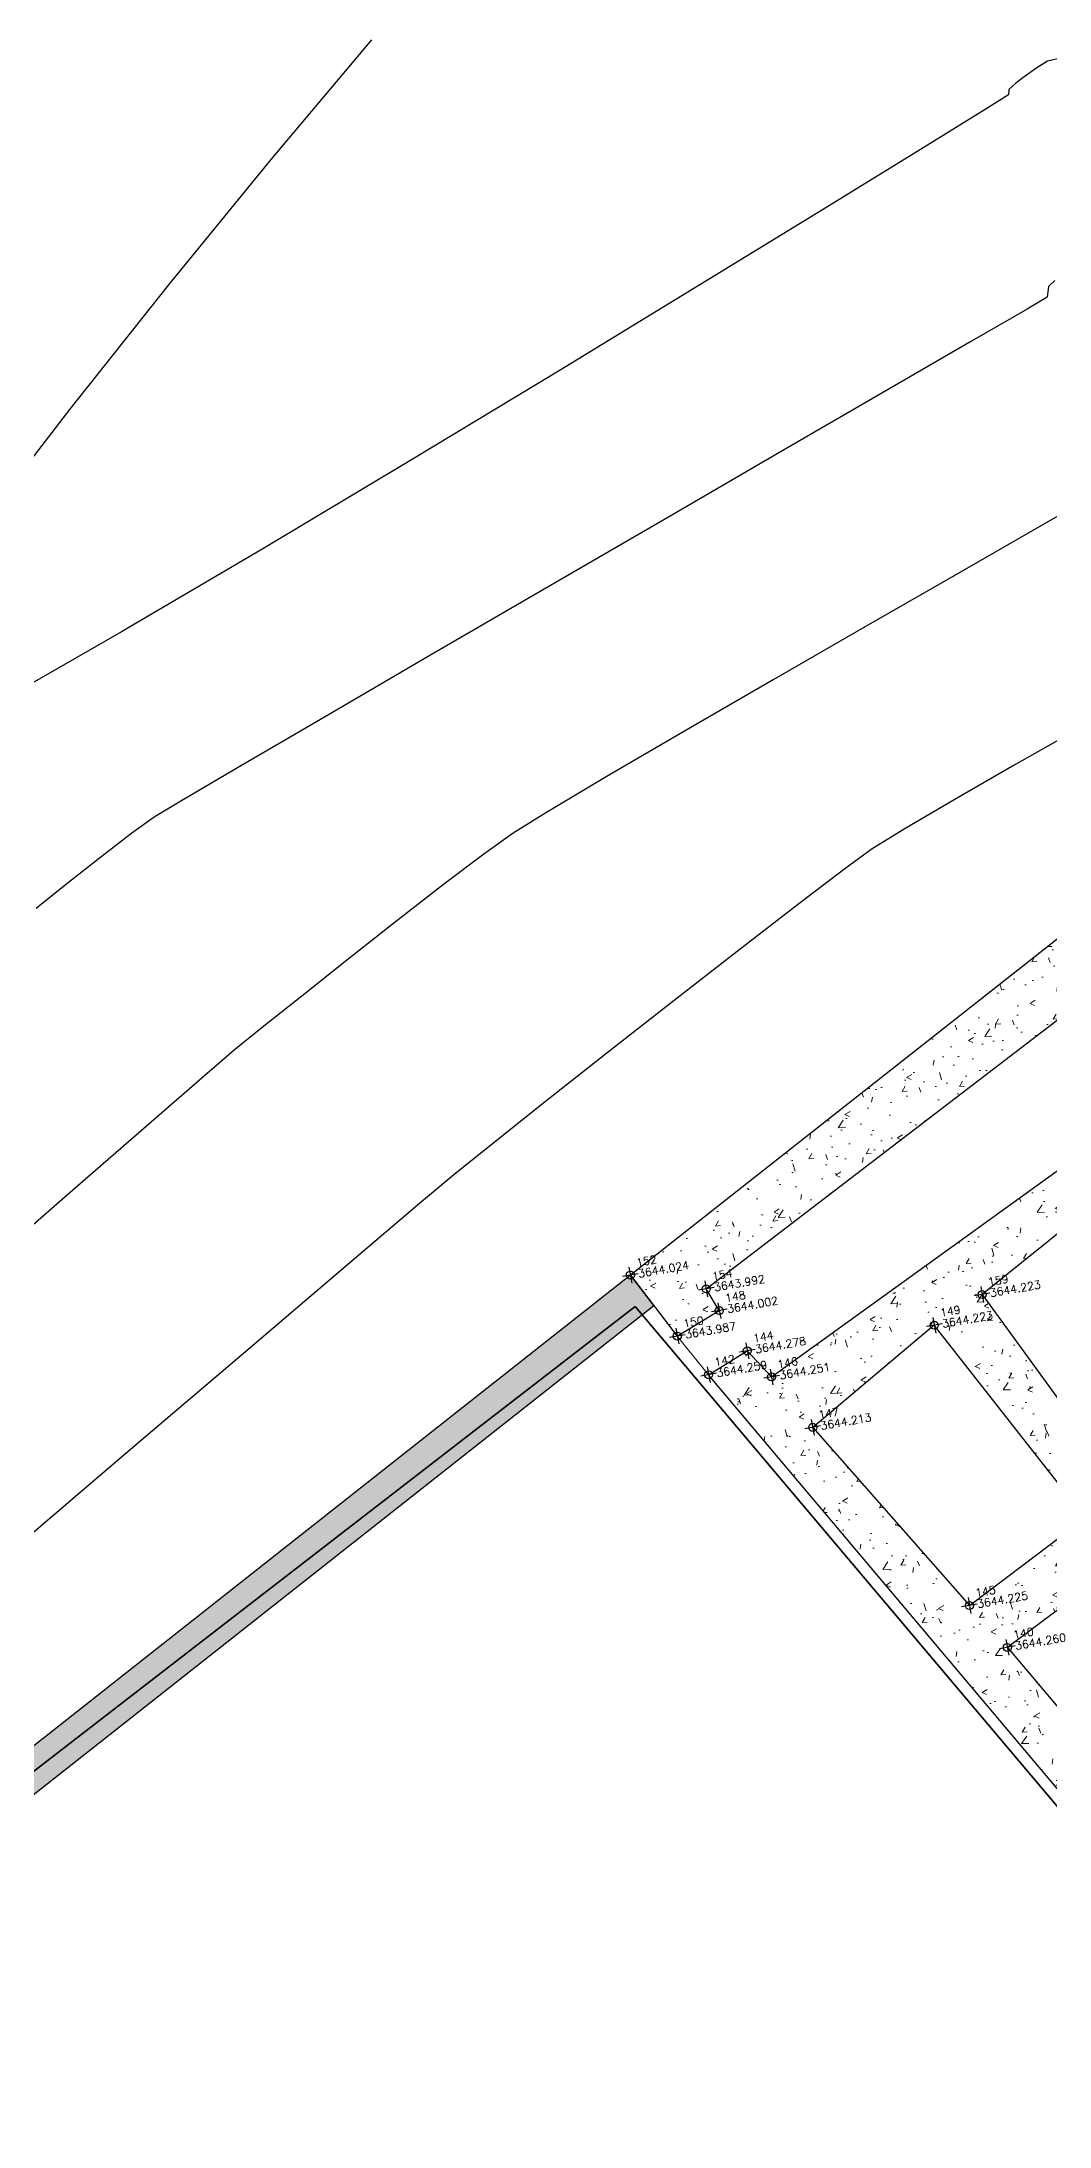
# Model space of a CAD drawing. Header units: millimetres. Extents: x 736950 to 738835, y 8500595 to 8502131.
# Drawn here: x 737764.61 to 737777.21, y 8501270.61 to 8501296.66 of the extents above; entities that cross this region are included whole.
import ezdxf

# ---------------------------------------------------------------- set-up
doc = ezdxf.new("R2010")
doc.units = ezdxf.units.MM
for name, color, linetype, lineweight in [('CONT-MJR', 80, 'Continuous', 30), ('MURO PIEDRA', 252, 'Continuous', 30), ('PERIMETRO', 7, 'Continuous', 35), ('pista', 251, 'Continuous', 5)]:
    doc.layers.add(name, color=color, linetype=linetype, lineweight=lineweight)
doc.styles.add('5mm', font='arial.ttf', dxfattribs={"height": 3})
pattern_1 = [(59.94991650582833, (1479841.21072825, -18.49207214638591), (0.7173147616177996, 0.06212513786334364), [0.07500000000000001, -0.8250000000000001]), (4.949916505828331, (1479841.21072825, -18.49207214638591), (-0.2666336227691331, 0.7169040729334506), [0.06, -0.66]), (110.4013165058283, (1479841.270504478, -18.48689504899085), (0.4506817424667108, 0.7790288530571421), [0.06374018999999999, -0.7011421119999998]), (56.13411650582835, (1479841.176170796, -18.29508031532168), (1.07978843215245, 0.02137619624183779), [0.1124999999999999, -1.237499999999998]), (106.5855165058283, (1479841.266153166, -18.29329902119935), (0.752289432321798, 1.120964142855684), [0.09561028799999993, -1.051712999999999]), (1.134116505828333, (1479841.176170796, -18.29508031532168), (0.7522885572049924, 1.12096473051034), [0.09000000000000001, -0.9900000000000001]), (30.94991650582834, (1479841.283306076, -18.32704954408109), (0.6574964912282043, -0.293425227292985), [0.07500000000000001, -0.8250000000000001]), (335.9499165058284, (1479841.283306076, -18.32704954408109), (0.1143589702920628, 0.7562849757157031), [0.06, -0.66]), (81.40131650582836, (1479841.338097435, -18.35150168277323), (0.7718558160208798, 0.4628591428967336), [0.06374019000000002, -0.701142112]), (47.44991650582834, (1479841.21072825, -18.49207214638591), (-0.04554285905854174, 0.3299879209740469), [0, -0.652, 0, -0.67, 0, -0.6625000000000001]), (17.44991650582834, (1479841.21072825, -18.49207214638591), (0.1909634295804004, 0.4339344980096552), [0, -0.3819999999999997, 0, -0.6369999999999993, 0, -0.2524999999999997]), (337.4499165058283, (1479840.991082356, -18.53060370869935), (0.5296904964497462, 0.07002209344786473), [0, -0.25, 0, -0.7799999999999999, 0, -1.035]), (327.4499165058284, (1479840.892586439, -18.5478824339807), (0.557117696670718, 0.1993664657265957), [0, -0.325, 0, -0.518, 0, -0.735])]

msp = doc.modelspace()

# ---------------------------------------------------------------- hatches: boundary and pattern name
at = {"layer": 'pista'}
h = msp.add_hatch(dxfattribs=at)
h.set_pattern_fill('HONEY', color=256, scale=3, angle=9.94991650582834, style=0)
h.set_pattern_definition([(9.94991650582834, (1479841.21072825, -18.49207214638591), (0.4979252195647159, 0.4170677100899267), [0.375, -0.75]), (129.9499165058283, (1479841.21072825, -18.49207214638591), (-0.6101538418184378, 0.222682034283025), [0.3749999999999999, -0.7499999999999998]), (69.94991650582834, (1479841.21072825, -18.49207214638591), (-0.112228622253722, 0.6397497443729518), [-0.75, 0.375])])
h.paths.add_polyline_path([(737744.7999806425, 8501250.923935566), (737743.4751223363, 8501250.754223157), (737756.465848178, 8501242.026572531), (737763.5739612179, 8501242.006896213), (737770.002546867, 8501243.455222024), (737769.8468594846, 8501244.342704736), (737763.4750639071, 8501242.907173423), (737756.7405500773, 8501242.925815564)])
h.paths.add_polyline_path([(737794.2809870465, 8501256.017245878), (737809.7820272583, 8501263.709828075), (737823.391616501, 8501273.483615467), (737837.0791595323, 8501280.557800073), (737851.5530432165, 8501285.77819753), (737870.8510758049, 8501293.050216693, -0.9976846880626209), (737871.0089264096, 8501292.63424804), (737865.2748787645, 8501289.581801567, 0.7845063948290762), (737866.1540430214, 8501286.121818589), (737883.2588851704, 8501291.348365877), (737897.4188924351, 8501296.516943583), (737903.2981396064, 8501301.44146652, -0.5512150924587264), (737904.1219025984, 8501301.177325813), (737906.855912117, 8501297.98174819, 0.5618964424650519), (737910.2738656431, 8501298.536066804), (737914.22079628, 8501308.558674501), (737925.6412323939, 8501300.72656757, 0.340189525830376), (737928.7023693406, 8501300.894137181), (737936.9171069289, 8501306.117412793, -0.358727273887905), (737938.1716059428, 8501305.962964654), (737943.1732157968, 8501301.051021611, 0.3417074120720416), (737946.0555081918, 8501300.709858142), (737955.8779356404, 8501307.072689936), (737971.8320576148, 8501314.464803053), (737988.5677626224, 8501323.411181662), (738023.1375471824, 8501336.282937778), (738044.4246208373, 8501357.728329657), (738061.4456776979, 8501362.208386911), (738078.9085143938, 8501363.070318012), (738112.0997810266, 8501372.051506756), (738118.6561313582, 8501373.365123207), (738128.3493353954, 8501376.976906104), (738155.2251721952, 8501366.826195797), (738176.6167526407, 8501363.543890122), (738193.8053773039, 8501353.328603027), (738204.7313956148, 8501340.877429372), (738207.705198212, 8501335.751671141), (738214.35685511, 8501331.742925933), (738229.9282901662, 8501313.374534177), (738233.5603594936, 8501308.186787868), (738234.53883727, 8501308.358438132), (738230.6417003467, 8501313.924784988), (738214.9478837823, 8501332.43754055), (738208.3676942562, 8501336.403214611), (738205.4657963786, 8501341.405035153), (738194.387784551, 8501354.029418997), (738176.9261677533, 8501364.406946706), (738155.4549153853, 8501367.70147717), (738128.3514754312, 8501377.93815071), (738118.4090486554, 8501374.233504975), (738111.8936108743, 8501372.928085677), (738078.7671659255, 8501363.964436961), (738061.3074614278, 8501363.102660457), (738043.958527311, 8501358.536303693), (738022.6381405202, 8501337.057350922), (737988.196920163, 8501324.233464561), (737971.4304040315, 8501315.270615296), (737955.4419368334, 8501307.862588815), (737945.5806043665, 8501301.47455489, -0.3391433520832071), (737943.8038299843, 8501301.693147572), (737938.8116631231, 8501306.59581691, 0.3560082385246841), (737936.4342009705, 8501306.876887502), (737928.158540546, 8501301.61487459, -0.3502196171718997), (737926.1502499409, 8501301.468794718), (737914.5128481541, 8501309.44969617, 0.4302069892023044), (737913.4330382891, 8501309.014522241), (737909.4507249827, 8501298.90206584, -0.5704007069138802), (737907.5397775185, 8501298.566836312), (737904.9064502402, 8501301.644734057, 0.4931454261128044), (737902.7202336333, 8501302.131411942), (737896.9620044216, 8501297.308254998), (737882.9728831241, 8501292.20205278), (737866.0373022418, 8501287.027224885, -0.7384715771871906), (737865.6977918843, 8501288.787355538), (737871.5108758068, 8501291.881875956, 0.9119586051647783), (737870.5337161538, 8501293.892406015), (737851.2416702455, 8501286.62264278), (737836.7183275839, 8501281.384406622), (737822.9200107896, 8501274.252970394), (737809.3164408724, 8501264.483505804), (737793.8201376351, 8501256.79327439), (737778.9884914039, 8501246.402265295), (737769.846859484, 8501244.34270474), (737770.0025468671, 8501243.455222024), (737779.3594973255, 8501245.563292695)])
h.paths.add_polyline_path([(738260.5182952256, 8501271.251537092), (738234.538837269, 8501308.358438132), (738233.56035949, 8501308.186787868), (738259.6897886079, 8501270.86568047), (738269.3749442189, 8501234.589470252), (738274.5057655985, 8501215.583008338), (738279.7983711922, 8501189.602392923), (738280.7089290785, 8501189.641305126), (738275.382018582, 8501215.790318219), (738270.2441657205, 8501234.822827347)])
h = msp.add_hatch(dxfattribs=at)
h.set_pattern_fill('AR-CONC', color=256, scale=0.1, angle=9.94991650582834, style=0)
h.set_pattern_definition(pattern_1)
h.paths.add_polyline_path([(737777.6493554055, 8501284.697877575), (737778.2429651527, 8501284.02837592), (737778.6245263468, 8501284.2435411), (737777.9461947693, 8501285.054532018), (737778.8220041448, 8501285.843730938), (737779.728404595, 8501284.294036709), (737780.0769869342, 8501283.805925703), (737780.4282514206, 8501283.620835824), (737780.8231733027, 8501284.101299878), (737779.5204123224, 8501286.208899418), (737781.3213133046, 8501287.772591412), (737780.9448072524, 8501288.315704841), (737779.0422673434, 8501286.891549673), (737778.6190419062, 8501286.491403177), (737778.5397778634, 8501286.41658199), (737771.970257782, 8501281.24669311), (737772.5577492837, 8501280.484743811), (737773.0826143647, 8501280.803224025), (737772.9191839872, 8501281.07507419)])
h = msp.add_hatch(dxfattribs=at)
h.set_pattern_fill('AR-CONC', color=256, scale=0.1, angle=9.94991650582834, style=0)
h.set_pattern_definition(pattern_1)
h.paths.add_polyline_path([(737778.6877178713, 8501282.74898035), (737780.0769869359, 8501283.805925699), (737779.7284045985, 8501284.294036705), (737773.7365982805, 8501279.97476338), (737773.4328035514, 8501280.300165845), (737772.9490304393, 8501280.002092738), (737778.6258591108, 8501273.268700633), (737779.1181184452, 8501273.709385041), (737776.6840489154, 8501276.594198817), (737778.1880230637, 8501277.714923032), (737777.682193552, 8501278.231288701), (737776.209565309, 8501277.117078641), (737774.2503060309, 8501279.34403892), (737775.7707153334, 8501280.619936857), (737777.3197518112, 8501278.647930015), (737778.3918611555, 8501279.41775568), (737778.1278642829, 8501279.915628806), (737777.4702360536, 8501279.4916216), (737776.368347088, 8501281.003976291), (737778.0376412346, 8501282.345588025), (737779.1761814648, 8501280.873166844), (737778.6177381494, 8501280.28888689), (737779.0339259448, 8501279.826782903), (737780.023310585, 8501280.627850205)])
h = msp.add_hatch(dxfattribs=at)
h.set_pattern_fill('AR-CONC', color=256, scale=0.1, angle=9.94991650582834, style=0)
h.set_pattern_definition(pattern_1)
h.paths.add_polyline_path([(737772.2640035325, 8501280.865718462), (737771.9702577812, 8501281.246693114), (737764.4177360322, 8501275.290962253), (737764.5114265613, 8501274.75688734)])
h.paths.add_polyline_path([(737744.8808927487, 8501259.884693416), (737750.9641400306, 8501252.686534798), (737751.1211655234, 8501252.896829817), (737751.2855648, 8501252.72363086), (737751.6878458414, 8501253.034820454), (737745.6801080311, 8501259.918293005), (737764.5114265617, 8501274.756887337), (737764.4177360322, 8501275.290962253)])

# ---------------------------------------------------------------- linework, layer by layer
at = {"linetype": 'Continuous', "extrusion": (0.9849591664230046, 0.172787269436437, 0)}
for points, elevation in [([(8245937.386062786, 0), (8245937.186062786, 0)], 2195588.438162655), ([(8245937.053062788, 0), (8245936.853062788, 0)], 2195589.343162654), ([(8245936.387062784, 0), (8245936.187062786, 0)], 2195592.728162654), ([(8245936.757062787, 0), (8245936.557062788, 0)], 2195589.457162655), ([(8245936.534062785, 0), (8245936.334062788, 0)], 2195588.885162654), ([(8245936.112062789, 0), (8245935.912062788, 0)], 2195592.073162655), ([(8245936.201062788, 0), (8245936.001062788, 0)], 2195589.715162654), ([(8245935.991062785, 0), (8245935.791062788, 0)], 2195589.187162654), ([(8245935.828062788, 0), (8245935.628062788, 0)], 2195589.958162655), ([(8245935.118062787, 0), (8245934.918062788, 0)], 2195590.355162655), ([(8245932.586062787, 0), (8245932.386062788, 0)], 2195591.900162655), ([(8245931.989062787, 0), (8245931.789062787, 0)], 2195592.277162655)]:
    msp.add_lwpolyline(points, dxfattribs=dict(at, elevation=elevation))
at = {"linetype": 'Continuous', "extrusion": (-0.172787269436437, 0.9849591664230046, 0)}
for points, elevation in [([(-2195588.538162655, 0), (-2195588.338162655, 0)], 8245937.286062786), ([(-2195589.443162655, 0), (-2195589.243162654, 0)], 8245936.953062789), ([(-2195589.557162656, 0), (-2195589.357162655, 0)], 8245936.657062788), ([(-2195592.828162654, 0), (-2195592.628162654, 0)], 8245936.287062787), ([(-2195592.173162655, 0), (-2195591.973162654, 0)], 8245936.01206279), ([(-2195588.985162655, 0), (-2195588.785162655, 0)], 8245936.434062788), ([(-2195589.815162655, 0), (-2195589.615162655, 0)], 8245936.101062787), ([(-2195589.287162655, 0), (-2195589.087162655, 0)], 8245935.891062786), ([(-2195590.058162655, 0), (-2195589.858162655, 0)], 8245935.728062789), ([(-2195590.455162655, 0), (-2195590.255162654, 0)], 8245935.018062787), ([(-2195592.000162655, 0), (-2195591.800162655, 0)], 8245932.486062789), ([(-2195592.377162655, 0), (-2195592.177162655, 0)], 8245931.889062787)]:
    msp.add_lwpolyline(points, dxfattribs=dict(at, elevation=elevation))
at = {"linetype": 'Continuous'}
for centre in [(737771.9702577821, 8501281.246693112), (737772.9191839882, 8501281.07507419), (737776.3683470882, 8501281.003976291), (737773.0826143649, 8501280.803224025), (737772.557749283, 8501280.484743811), (737775.770715333, 8501280.61993686), (737773.4328035517, 8501280.300165843), (737772.9490304384, 8501280.00209274), (737773.7365982806, 8501279.974763382), (737774.2503060311, 8501279.344038919), (737776.2095653095, 8501277.117078641), (737776.6840489152, 8501276.594198817)]:
    msp.add_circle(centre, 0.05, dxfattribs=at)
at = {"layer": 'CONT-MJR', "extrusion": (0.7653520414624908, -0.6436118804288792, 0), "elevation": -4906882.738128148}
msp.add_lwpolyline([(6981319.545242739, 3625.00000000001), (6981321.498604384, 3625.00000000001)], dxfattribs=at)
at = {"layer": 'CONT-MJR'}
for points, elevation in [([(737777.3646005266, 8501296.46104519), (737777.1882133348, 8501296.419896213)], 3625), ([(737776.879469506, 8501296.211588984), (737776.791047755, 8501296.145804418)], 3625), ([(737777.0522419063, 8501296.33512), (737776.879469506, 8501296.211588984)], 3625), ([(737777.1882133348, 8501296.419896213), (737777.0522419063, 8501296.33512)], 3625), ([(737776.745918396, 8501296.103897456), (737776.7044536564, 8501296.064052142)], 3625), ([(737776.4056066066, 8501295.816235462), (737775.5967550544, 8501295.316389777)], 3625), ([(737764.9613614765, 8501292.065474195), (737766.2004872151, 8501293.625043038)], 3625), ([(737772.8375099611, 8501293.622633083), (737771.0909413619, 8501292.559323752)], 3625), ([(737777.1967876027, 8501293.60245757), (737777.1906389825, 8501293.535736965)], 3630), ([(737777.2760524635, 8501293.680086548), (737777.1967876027, 8501293.60245757)], 3630), ([(737777.1840020271, 8501293.46966979), (737776.930177603, 8501293.321670769)], 3630), ([(737777.1906389825, 8501293.535736965), (737777.1840020271, 8501293.46966979)], 3630), ([(737775.1957528013, 8501292.31587681), (737773.9076285509, 8501291.569123944)], 3630), ([(737773.9076285509, 8501291.569123944), (737772.4672138188, 8501290.733828537)], 3630), ([(737769.2356253559, 8501291.438794883), (737767.3734744135, 8501290.326347314)], 3625), ([(737772.4672138188, 8501290.733828537), (737770.9707466689, 8501289.865511626)], 3630), ([(737776.836353382, 8501290.459657392), (737775.9519905009, 8501289.951224133)], 3635), ([(737767.3734744135, 8501290.326347314), (737765.6064010059, 8501289.287281884)], 3625), ([(737775.9519905009, 8501289.951224133), (737774.8914694982, 8501289.341041164)], 3635), ([(737770.9707466689, 8501289.865511626), (737769.5144651644, 8501289.01969425)], 3630), ([(737774.8914694982, 8501289.341041164), (737773.7564557721, 8501288.686506845)], 3635), ([(737768.1946073687, 8501288.251897445), (737767.1074113463, 8501287.617642248)], 3630), ([(737777.4473005121, 8501288.004705831), (737776.7693417859, 8501287.619199796)], 3640), ([(737770.5047816025, 8501286.772823319), (737770.1391558769, 8501286.510247283)], 3635), ([(737774.9936063315, 8501286.573805815), (737774.6520416883, 8501286.324991297)], 3640), ([(737765.349562478, 8501286.470365057), (737764.9239063618, 8501286.135615604)], 3630), ([(737764.9239063618, 8501286.135615604), (737764.5390589101, 8501285.829055954)], 3630), ([(737769.635962415, 8501286.129152065), (737769.0512041012, 8501285.675564008)], 3635), ([(737774.0779577923, 8501285.888526214), (737773.3429752488, 8501285.321030427)], 3640), ([(737773.3429752488, 8501285.321030427), (737772.5187146615, 8501284.679123795)], 3640), ([(737767.3675688956, 8501284.34010619), (737767.0165800208, 8501284.056810169)], 3635), ([(737767.0165800208, 8501284.056810169), (737766.6775184486, 8501283.76716814)], 3635), ([(737771.6767966348, 8501284.019426184), (737770.8888417728, 8501283.398557454)], 3640), ([(737766.6775184486, 8501283.76716814), (737765.9828857338, 8501283.16404291)], 3635), ([(737770.8888417728, 8501283.398557454), (737770.22647068, 8501282.873137468)], 3640), ([(737765.9828857338, 8501283.16404291), (737764.9947363442, 8501282.303435713)], 3635), ([(737770.22647068, 8501282.873137468), (737769.7613039607, 8501282.499786088)], 3640), ([(737767.2150470057, 8501280.33992028), (737765.6626016633, 8501279.01675753)], 3640), ([(737765.6626016633, 8501279.01675753), (737763.873488157, 8501277.491196293)], 3640)]:
    msp.add_lwpolyline(points, dxfattribs=dict(at, elevation=elevation))
at = {"layer": 'CONT-MJR', "extrusion": (0.527151942880645, -0.8497710451157777, 0), "elevation": -6835234.764973774}
msp.add_lwpolyline([(5108415.977942251, 3625), (5108415.63378571, 3625)], dxfattribs=at)
at = {"layer": 'CONT-MJR', "extrusion": (0.9953965087718133, -0.09584252879012387, 0), "elevation": -80405.35690594045}
msp.add_lwpolyline([(8532870.807230346, 3625.000000000013), (8532870.740529403, 3625.000000000013)], dxfattribs=at)
at = {"layer": 'CONT-MJR', "extrusion": (0.6804609366999698, -0.7327843568372622, 0), "elevation": -5727588.542174539}
msp.add_lwpolyline([(6325431.229855311, 3625.00000000001), (6325431.168269171, 3625.00000000001)], dxfattribs=at)
at = {"layer": 'CONT-MJR', "extrusion": (-0.7747195534950218, 0.6323050003222134, 0), "elevation": 4803848.566896897}
msp.add_lwpolyline([(-7052611.658960206, 3625.000000000003), (-7052613.681809805, 3625.000000000003)], dxfattribs=at)
at = {"layer": 'CONT-MJR', "extrusion": (0.5241708176117322, -0.8516131480691503, 0), "elevation": -6853094.429291148}
msp.add_lwpolyline([(5084430.315271991, 3625.00000000001), (5084428.878778934, 3625.00000000001)], dxfattribs=at)
at = {"layer": 'CONT-MJR', "extrusion": (0.522330191950748, -0.8527433204526992, 0), "elevation": -6864060.324074867}
msp.add_lwpolyline([(5069614.990076039, 3625), (5069613.188937661, 3625)], dxfattribs=at)
at = {"layer": 'CONT-MJR', "extrusion": (0.5018147737975677, -0.864975105305636, 0), "elevation": -6983179.722816144}
msp.add_lwpolyline([(4904233.263073434, 3630.000000000013), (4904232.459779684, 3630.000000000013)], dxfattribs=at)
at = {"layer": 'CONT-MJR', "extrusion": (0.5015460761980947, -0.8651309342812192, 0), "elevation": -6984702.709286164}
msp.add_lwpolyline([(4902063.149695013, 3630.000000000013), (4902061.948032162, 3630.000000000013)], dxfattribs=at)
at = {"layer": 'CONT-MJR', "extrusion": (0.5169834028596308, -0.8559954212305558, 0), "elevation": -6895652.0961962}
msp.add_lwpolyline([(5026555.831786532, 3625), (5026553.664349698, 3625)], dxfattribs=at)
at = {"layer": 'CONT-MJR', "extrusion": (-0.7913552869200303, 0.6113565325272289, 0), "elevation": 4613486.236471795}
msp.add_lwpolyline([(-7178577.989792775, 3625.000000000013), (-7178579.850262353, 3625.000000000013)], dxfattribs=at)
at = {"layer": 'CONT-MJR', "extrusion": (0.4990347827739287, -0.8665819554905225, 0), "elevation": -6998888.60745758}
msp.add_lwpolyline([(4881784.43131745, 3635.00000000001), (4881783.731395924, 3635.00000000001)], dxfattribs=at)
at = {"layer": 'CONT-MJR', "extrusion": (0.4974678147356397, -0.8674824340020652, 0), "elevation": -7007704.479083553}
msp.add_lwpolyline([(4869116.508143382, 3625), (4869114.698212318, 3625)], dxfattribs=at)
at = {"layer": 'CONT-MJR', "extrusion": (0.502834639456588, -0.8643826267125937, 0), "elevation": -6977390.465478092}
msp.add_lwpolyline([(4912457.749956082, 3630), (4912456.223019104, 3630)], dxfattribs=at)
at = {"layer": 'CONT-MJR', "extrusion": (-0.5010980767382628, 0.8653904999994015, 0), "elevation": 6987237.456627464}
msp.add_lwpolyline([(-4898441.810591031, 3635.000000000003), (-4898440.530427855, 3635.000000000003)], dxfattribs=at)
at = {"layer": 'CONT-MJR', "extrusion": (0.5038426259159186, -0.8637954667108133, 0), "elevation": -6971652.765883729}
msp.add_lwpolyline([(4920595.961606878, 3635), (4920594.828233276, 3635)], dxfattribs=at)
at = {"layer": 'CONT-MJR', "extrusion": (0.5062899378846166, -0.8623633218062972, 0), "elevation": -6957674.566596115}
msp.add_lwpolyline([(4940339.67334203, 3630.000000000013), (4940338.794018703, 3630.000000000013)], dxfattribs=at)
at = {"layer": 'CONT-MJR', "extrusion": (-0.4972886393502839, 0.8675851596086366, 0), "elevation": 7008702.970212162}
msp.add_lwpolyline([(-4867677.929062223, 3640), (-4867677.097786616, 3640)], dxfattribs=at)
at = {"layer": 'CONT-MJR', "extrusion": (0.5094985571816003, -0.8604715104115113, 0), "elevation": -6939222.071979331}
msp.add_lwpolyline([(4966225.20506724, 3635), (4966224.335195902, 3635)], dxfattribs=at)
at = {"layer": 'CONT-MJR', "extrusion": (0.515844904743953, -0.8566819913186587, 0), "elevation": -6902326.611583375}
msp.add_lwpolyline([(5017376.816761174, 3630.000000000007), (5017376.427867407, 3630.000000000007)], dxfattribs=at)
at = {"layer": 'CONT-MJR', "extrusion": (-0.5051084112816944, 0.8630559036658535, 0), "elevation": 6964429.224181012}
msp.add_lwpolyline([(-4930813.648309035, 3640.000000000013), (-4930812.912498794, 3640.000000000013)], dxfattribs=at)
at = {"layer": 'CONT-MJR', "extrusion": (0.5889365309188171, -0.8081792886168941, 0), "elevation": -6436066.699162949}
msp.add_lwpolyline([(5602965.671483017, 3630), (5602965.329027357, 3630)], dxfattribs=at)
at = {"layer": 'CONT-MJR', "extrusion": (0.5266905484861559, -0.8500570958090711, 0), "elevation": -6838002.392925933}
msp.add_lwpolyline([(5104694.935652508, 3635), (5104694.445884659, 3635)], dxfattribs=at)
at = {"layer": 'CONT-MJR', "extrusion": (0.5273254993273272, -0.8496633555468809, 0), "elevation": -6834184.109870822}
msp.add_lwpolyline([(5109806.057873463, 3640.000000000007), (5109805.564162984, 3640.000000000007)], dxfattribs=at)
at = {"layer": 'CONT-MJR', "extrusion": (0.6098086982317806, -0.7925486430250585, 0), "elevation": -6287787.32863791}
msp.add_lwpolyline([(5768873.854070446, 3630.000000000006), (5768873.362455416, 3630.000000000006)], dxfattribs=at)
at = {"layer": 'CONT-MJR', "extrusion": (0.603744997250973, -0.797177507393694, 0), "elevation": -6331609.35924205}
msp.add_lwpolyline([(5720742.96132076, 3635.000000000004), (5720742.33010192, 3635.000000000004)], dxfattribs=at)
at = {"layer": 'CONT-MJR', "extrusion": (0.6052250528054323, -0.7960544173966135, 0), "elevation": -6320966.829822304}
msp.add_lwpolyline([(5732500.235757994, 3640), (5732499.514596367, 3640)], dxfattribs=at)
at = {"layer": 'CONT-MJR', "extrusion": (0.6182332921099511, -0.7859946542610146, 0), "elevation": -6225851.705996303}
msp.add_lwpolyline([(5835660.36069675, 3635), (5835659.584202562, 3635)], dxfattribs=at)
at = {"layer": 'CONT-MJR', "extrusion": (0.6218840347390419, -0.7831093457089441, 0), "elevation": -6198629.472420582}
msp.add_lwpolyline([(5864566.898875937, 3635.000000000004), (5864566.158392676, 3635.000000000004)], dxfattribs=at)
at = {"layer": 'CONT-MJR', "extrusion": (0.624849491742576, -0.7807452290402065, 0), "elevation": -6176343.624602444}
msp.add_lwpolyline([(5888032.183451302, 3635), (5888031.55144544, 3635)], dxfattribs=at)
at = {"layer": 'CONT-MJR', "extrusion": (-0.6167750440406587, 0.7871394698836055, 0), "elevation": 6236657.037932899}
msp.add_lwpolyline([(-5824110.101644509, 3640), (-5824109.032052577, 3640)], dxfattribs=at)
at = {"layer": 'CONT-MJR', "extrusion": (0.642643157147018, -0.7661656299861754, 0), "elevation": -6039267.773487079}
msp.add_lwpolyline([(6028544.859415424, 3640), (6028544.30105209, 3640)], dxfattribs=at)
at = {"layer": 'CONT-MJR', "extrusion": (0.6567264459754968, -0.7541288849768273, 0), "elevation": -5926552.761404879}
msp.add_lwpolyline([(6139386.80622518, 3635.000000000011), (6139385.188979611, 3635.000000000011)], dxfattribs=at)
at = {"layer": 'CONT-MJR', "extrusion": (0.6470269864320808, -0.7624671001614561, 0), "elevation": -6004591.273130552}
msp.add_lwpolyline([(6063083.808778469, 3640), (6063082.665400626, 3640)], dxfattribs=at)
at = {"layer": 'CONT-MJR', "extrusion": (0.6482054897231724, -0.76146545758343, 0), "elevation": -5995206.565151169}
msp.add_lwpolyline([(6072362.47320641, 3640.00000000001), (6072360.836007826, 3640.00000000001)], dxfattribs=at)
at = {"layer": 'MURO PIEDRA'}
for points in [[(737771.9702577821, 8501281.246693112), (737772.557749283, 8501280.484743811), (737773.0826143649, 8501280.803224025), (737772.9191839882, 8501281.07507419), (737777.6493554045, 8501284.697877575), (737778.2429651528, 8501284.02837592), (737778.6245263474, 8501284.243541101), (737777.9461947688, 8501285.054532018), (737778.8220041454, 8501285.843730938), (737779.7284045989, 8501284.294036705), (737780.0769869356, 8501283.805925699), (737780.4282514205, 8501283.620835824), (737780.8231733027, 8501284.101299878), (737779.5204123219, 8501286.208899418), (737781.3213133039, 8501287.772591412), (737780.9448072532, 8501288.31570484), (737779.0422673476, 8501286.891549684), (737778.6190419062, 8501286.491403177), (737778.5397778584, 8501286.416581986)], [(737779.1181184452, 8501273.709385041), (737778.6258591097, 8501273.268700635), (737772.9490304384, 8501280.00209274), (737773.4328035517, 8501280.300165843), (737773.7365982806, 8501279.974763382), (737779.7284045989, 8501284.294036705), (737780.0769869356, 8501283.805925699), (737778.6877178715, 8501282.74898035), (737780.0233105852, 8501280.627850205), (737779.0339259452, 8501279.826782903), (737778.6177381496, 8501280.28888689), (737779.1761814652, 8501280.873166842), (737778.037641235, 8501282.345588027), (737776.3683470882, 8501281.003976291), (737777.470236054, 8501279.4916216), (737778.127864283, 8501279.91562881), (737778.3918611541, 8501279.417755682), (737777.3197518107, 8501278.647930015), (737775.770715333, 8501280.61993686), (737774.2503060311, 8501279.344038919), (737776.2095653095, 8501277.117078641), (737777.6821935516, 8501278.231288701), (737778.1880230634, 8501277.714923032), (737776.6840489152, 8501276.594198817)], [(737772.2640035324, 8501280.865718462), (737771.9702577821, 8501281.246693112), (737744.8808927482, 8501259.884693416), (737750.9641400307, 8501252.686534798), (737751.1211655231, 8501252.896829816), (737751.2855647998, 8501252.72363086), (737751.6878458419, 8501253.034820454), (737745.6801080306, 8501259.918293007)]]:
    msp.add_lwpolyline(points, close=True, dxfattribs=at)
at = {"layer": 'PERIMETRO', "ltscale": 0.3}
for p, q in [((737772.0287148635, 8501280.855851732), (737744.8808927481, 8501259.884693414)), ((737785.6823555233, 8501264.685794078), (737772.0287148635, 8501280.855851732))]:
    msp.add_line(p, q, dxfattribs=at)
at = {"layer": 'pista'}
msp.add_line((737772.557749283, 8501280.484743811), (737772.9490304384, 8501280.00209274), dxfattribs=at)

# ---------------------------------------------------------------- texts
at = {"color": 2, "char_height": 0.1, "attachment_point": 1, "rotation": 9.94991650582834, "style": '5mm'}
for s, insert, width in [('\\Ftxt.shx;\\W1.0000000000;\\T1.0000000000;\\o\\l152', (737772.0359241177, 8501281.451114079), 0.3666666666666667), ('\\Ftxt.shx;\\W1.0000000000;\\T1.0000000000;\\o\\l154', (737772.9848503238, 8501281.279495157), 0.3666666666666667), ('\\Ftxt.shx;\\W1.0000000000;\\T1.0000000000;\\o\\l159', (737776.4340134237, 8501281.208397258), 0.3666666666666666), ('\\Ftxt.shx;\\W1.0000000000;\\T1.0000000000;\\o\\l148', (737773.1482807004, 8501281.007644992), 0.3666666666666667), ('\\Ftxt.shx;\\W1.0000000000;\\T1.0000000000;\\o\\l149', (737775.8363816686, 8501280.824357828), 0.3666666666666667), ('\\Ftxt.shx;\\W1.0000000000;\\T1.0000000000;\\o\\l150', (737772.6234156186, 8501280.68916478), 0.35), ('\\Ftxt.shx;\\W1.0000000000;\\T1.0000000000;\\o\\l144', (737773.4984698872, 8501280.504586812), 0.3666666666666667), ('\\Ftxt.shx;\\W1.0000000000;\\T1.0000000000;\\o\\l142', (737773.014696774, 8501280.206513708), 0.3666666666666667), ('\\Ftxt.shx;\\W1.0000000000;\\T1.0000000000;\\o\\l146', (737773.8022646161, 8501280.17918435), 0.3666666666666667), ('\\Ftxt.shx;\\W1.0000000000;\\T1.0000000000;\\o\\l147', (737774.3159723666, 8501279.548459886), 0.3666666666666666), ('\\Ftxt.shx;\\W1.0000000000;\\T1.0000000000;\\o\\l145', (737776.275231645, 8501277.321499608), 0.3666666666666667), ('\\Ftxt.shx;\\W1.0000000000;\\T1.0000000000;\\o\\l140', (737776.7497152507, 8501276.798619786), 0.35)]:
    msp.add_mtext(s, dxfattribs=dict(at, insert=insert, width=width))
at = {"color": 1, "char_height": 0.1, "attachment_point": 1, "rotation": 9.94991650582834, "style": '5mm'}
for s, insert, width in [('\\Ftxt.shx;\\W1.0000000000;\\T1.0000000000;\\o\\l3644.024', (737772.0601143355, 8501281.313219795), 0.8166666666666668), ('\\Ftxt.shx;\\W1.0000000000;\\T1.0000000000;\\o\\l3643.992', (737773.0090405416, 8501281.141600873), 0.8333333333333334), ('\\Ftxt.shx;\\W1.0000000000;\\T1.0000000000;\\o\\l3644.223', (737776.4582036416, 8501281.070502974), 0.8333333333333334), ('\\Ftxt.shx;\\W1.0000000000;\\T1.0000000000;\\o\\l3644.002', (737773.1724709183, 8501280.869750708), 0.8000000000000002), ('\\Ftxt.shx;\\W1.0000000000;\\T1.0000000000;\\o\\l3644.223', (737775.8605718864, 8501280.686463544), 0.8333333333333334), ('\\Ftxt.shx;\\W1.0000000000;\\T1.0000000000;\\o\\l3643.987', (737772.6476058364, 8501280.551270496), 0.8333333333333334), ('\\Ftxt.shx;\\W1.0000000000;\\T1.0000000000;\\o\\l3644.278', (737773.522660105, 8501280.366692528), 0.8333333333333334), ('\\Ftxt.shx;\\W1.0000000000;\\T1.0000000000;\\o\\l3644.259', (737773.0388869918, 8501280.068619424), 0.8333333333333334), ('\\Ftxt.shx;\\W1.0000000000;\\T1.0000000000;\\o\\l3644.251', (737773.826454834, 8501280.041290065), 0.7999999999999999), ('\\Ftxt.shx;\\W1.0000000000;\\T1.0000000000;\\o\\l3644.213', (737774.3401625844, 8501279.410565604), 0.7999999999999999), ('\\Ftxt.shx;\\W1.0000000000;\\T1.0000000000;\\o\\l3644.225', (737776.2994218628, 8501277.183605324), 0.8333333333333334), ('\\Ftxt.shx;\\W1.0000000000;\\T1.0000000000;\\o\\l3644.260', (737776.7739054685, 8501276.660725502), 0.8166666666666668)]:
    msp.add_mtext(s, dxfattribs=dict(at, insert=insert, width=width))

doc.saveas('drawing.dxf')
